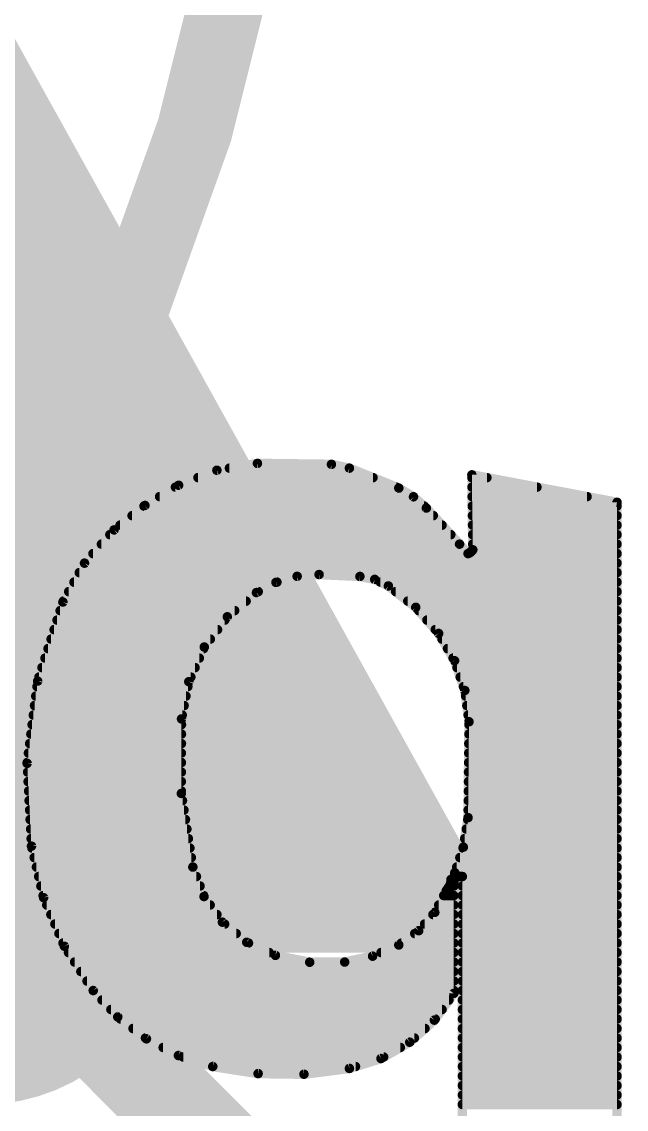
# Model space of a CAD drawing. Extents: x -5.1 to 50.9, y -12.7 to 61.1.
# Drawn here: x 30.583 to 32.201, y 33.769 to 36.678 of the extents above; entities that cross this region are included whole.
import ezdxf

# ---------------------------------------------------------------- set-up
doc = ezdxf.new("R2010")
doc.units = 0
for name, color, linetype in [('1', 12, 'CONTINUOUS'), ('16', 132, 'CONTINUOUS'), ('18', 110, 'CONTINUOUS'), ('21', 53, 'CONTINUOUS'), ('22', 53, 'CONTINUOUS'), ('51', 53, 'CONTINUOUS')]:
    doc.layers.add(name, color=color, linetype=linetype)

# ---------------------------------------------------------------- blocks, each defined once
blk = doc.blocks.new('ROUNDV')
at = {"const_width": 0.5}
blk.add_lwpolyline([(0, -0.25, 1), (0, 0.25, 1), (0, -0.25)], format="xyb", dxfattribs=at)

msp = doc.modelspace()

# ---------------------------------------------------------------- linework, layer by layer
at = {"layer": '1', "const_width": 0.254}
msp.add_lwpolyline([(33.02, 31.75), (30.48, 34.29)], dxfattribs=at)
at = {"layer": '1', "const_width": 0.127}
msp.add_lwpolyline([(30.5249, 34.3349, 1), (30.4351, 34.2451)], format="xyb", dxfattribs=at)
at = {"layer": '16', "const_width": 0.254}
msp.add_lwpolyline([(30.48, 34.29), (27.051, 37.719)], dxfattribs=at)
at = {"layer": '16', "const_width": 0.127}
msp.add_lwpolyline([(30.4351, 34.2451, 1), (30.5249, 34.3349)], format="xyb", dxfattribs=at)
at = {"layer": '21', "const_width": 0.2032}
for points in [[(31.75, 34.29), (25.4, 45.72)], [(20.2071, 36.3728), (30.5929, 36.3728)], [(20.0942, 36.1696), (30.7058, 36.1696)], [(19.9813, 35.9664), (30.8187, 35.9664)], [(19.8684, 35.7632), (30.9316, 35.7632)], [(19.7556, 35.56), (31.0444, 35.56)], [(19.6427, 35.3568), (31.1573, 35.3568)], [(19.5298, 35.1536), (31.2702, 35.1536)], [(19.4169, 34.9504), (31.3831, 34.9504)], [(19.304, 34.7472), (31.496, 34.7472)], [(19.1911, 34.544), (31.6089, 34.544)], [(19.0782, 34.3408), (31.7218, 34.3408)], [(19.05, 34.29), (31.75, 34.29)]]:
    msp.add_lwpolyline(points, dxfattribs=at)
at = {"layer": '21', "const_width": 0.1016}
for points in [[(30.5929, 36.322, 1), (30.5929, 36.4236)], [(30.7058, 36.1188, 1), (30.7058, 36.2204)], [(30.8187, 35.9156, 1), (30.8187, 36.0172)], [(30.9316, 35.7124, 1), (30.9316, 35.814)], [(31.0444, 35.5092, 1), (31.0444, 35.6108)], [(31.1573, 35.306, 1), (31.1573, 35.4076)], [(31.2702, 35.1028, 1), (31.2702, 35.2044)], [(31.3831, 34.8996, 1), (31.3831, 35.0012)], [(31.496, 34.6964, 1), (31.496, 34.798)], [(31.6089, 34.4932, 1), (31.6089, 34.5948)], [(31.7218, 34.29, 1), (31.7218, 34.3916)], [(31.75, 34.2392, 1), (31.75, 34.3408)], [(31.7056, 34.2653, 1), (31.7944, 34.3147)]]:
    msp.add_lwpolyline(points, format="xyb", dxfattribs=at)
at = {"layer": '22', "const_width": 0.0254}
for points in [[(31.1056, 35.4781), (31.0032, 35.4381)], [(31.2141, 35.4965), (31.1056, 35.4781)], [(31.1391, 35.4838), (31.4604, 35.4838)], [(31.4122, 35.494), (31.2141, 35.4965)], [(31.4604, 35.4838), (31.4122, 35.494)], [(31.5925, 35.4305), (31.4604, 35.4838)], [(31.0551, 35.4584), (31.5234, 35.4584)], [(31.7881, 35.466), (31.7906, 35.2654)], [(32.1767, 35.3924), (31.7881, 35.466)], [(31.7882, 35.4584), (31.8282, 35.4584)], [(31.0032, 35.4381), (30.913, 35.384)], [(30.9947, 35.433), (31.5863, 35.433)], [(31.6318, 35.4072), (31.5925, 35.4305)], [(31.7885, 35.433), (31.9623, 35.433)], [(30.913, 35.384), (30.8305, 35.3187)], [(30.9107, 35.3822), (31.6604, 35.3822)], [(30.9523, 35.4076), (31.6313, 35.4076)], [(31.6662, 35.3771), (31.6318, 35.4072)], [(31.7888, 35.4076), (32.0964, 35.4076)], [(31.7891, 35.3822), (32.1767, 35.3822)], [(32.1767, 33.335), (32.1767, 35.3924)], [(30.8786, 35.3568), (31.6849, 35.3568)], [(31.7551, 35.2806), (31.6662, 35.3771)], [(31.7895, 35.3568), (32.1767, 35.3568)], [(30.8465, 35.3314), (31.7083, 35.3314)], [(31.7898, 35.3314), (32.1767, 35.3314)], [(30.8305, 35.3187), (30.7514, 35.2297)], [(30.8192, 35.306), (31.7317, 35.306)], [(31.7901, 35.306), (32.1767, 35.306)], [(30.7966, 35.2806), (31.7551, 35.2806)], [(31.7779, 35.2552), (31.7551, 35.2806)], [(31.7906, 35.2654), (31.783, 35.2577)], [(31.7904, 35.2806), (32.1767, 35.2806)], [(30.774, 35.2552), (31.7779, 35.2552)], [(31.783, 35.2577), (31.7779, 35.2552)], [(31.7779, 35.2552), (32.1767, 35.2552)], [(30.7514, 35.2297), (30.6934, 35.1257)], [(30.7515, 35.2298), (32.1767, 35.2298)], [(30.7231, 35.179), (31.2663, 35.179)], [(30.7373, 35.2044), (32.1767, 35.2044)], [(31.2115, 35.1511), (31.2638, 35.1783)], [(31.2638, 35.1783), (31.3205, 35.1946)], [(31.3205, 35.1946), (31.3792, 35.1993)], [(31.3792, 35.1993), (31.4884, 35.1942)], [(31.4884, 35.1942), (31.5281, 35.1863)], [(31.5281, 35.1863), (31.5646, 35.1688)], [(31.5433, 35.179), (32.1767, 35.179)], [(30.709, 35.1536), (31.2163, 35.1536)], [(31.1334, 35.0862), (31.2115, 35.1511)], [(31.5646, 35.1688), (31.6378, 35.1116)], [(31.5841, 35.1536), (32.1767, 35.1536)], [(30.6934, 35.1257), (30.626, 34.9144)], [(30.6948, 35.1282), (31.1839, 35.1282)], [(31.6166, 35.1282), (32.1767, 35.1282)], [(30.6861, 35.1028), (31.1533, 35.1028)], [(31.6378, 35.1116), (31.6992, 35.0418)], [(31.6456, 35.1028), (32.1767, 35.1028)], [(30.678, 35.0774), (31.1267, 35.0774)], [(31.072, 35.0054), (31.1334, 35.0862)], [(31.6679, 35.0774), (32.1767, 35.0774)], [(30.6699, 35.052), (31.1074, 35.052)], [(31.6902, 35.052), (32.1767, 35.052)], [(31.6992, 35.0418), (31.7418, 34.969)], [(30.6618, 35.0266), (31.0881, 35.0266)], [(31.0304, 34.9128), (31.072, 35.0054)], [(31.7081, 35.0266), (32.1767, 35.0266)], [(30.6456, 34.9758), (31.0587, 34.9758)], [(30.6537, 35.0012), (31.0701, 35.0012)], [(31.7229, 35.0012), (32.1767, 35.0012)], [(31.7378, 34.9758), (32.1767, 34.9758)], [(30.6375, 34.9504), (31.0473, 34.9504)], [(31.7418, 34.969), (31.7692, 34.8892)], [(31.7482, 34.9504), (32.1767, 34.9504)], [(30.6294, 34.925), (31.0359, 34.925)], [(31.7569, 34.925), (32.1767, 34.925)], [(30.626, 34.9144), (30.5977, 34.6944)], [(30.6241, 34.8996), (31.0279, 34.8996)], [(31.0109, 34.8132), (31.0304, 34.9128)], [(31.7656, 34.8996), (32.1767, 34.8996)], [(31.7692, 34.8892), (31.7805, 34.8056)], [(30.6208, 34.8742), (31.0229, 34.8742)], [(31.7713, 34.8742), (32.1767, 34.8742)], [(30.6176, 34.8488), (31.0179, 34.8488)], [(31.7747, 34.8488), (32.1767, 34.8488)], [(30.6143, 34.8234), (31.0129, 34.8234)], [(31.0106, 34.6139), (31.0109, 34.8132)], [(31.7805, 34.8056), (31.7779, 34.5491)], [(31.7781, 34.8234), (32.1767, 34.8234)], [(30.6078, 34.7726), (31.0108, 34.7726)], [(30.611, 34.798), (31.0109, 34.798)], [(31.7802, 34.7726), (32.1767, 34.7726)], [(31.7804, 34.798), (32.1767, 34.798)], [(30.6045, 34.7472), (31.0108, 34.7472)], [(31.7799, 34.7472), (32.1767, 34.7472)], [(30.6012, 34.7218), (31.0107, 34.7218)], [(31.7797, 34.7218), (32.1767, 34.7218)], [(30.5977, 34.6944), (30.6095, 34.4729)], [(30.598, 34.6964), (31.0107, 34.6964)], [(31.7794, 34.6964), (32.1767, 34.6964)], [(30.599, 34.671), (31.0107, 34.671)], [(31.7791, 34.671), (32.1767, 34.671)], [(30.6003, 34.6456), (31.0106, 34.6456)], [(31.7789, 34.6456), (32.1767, 34.6456)], [(30.6017, 34.6202), (31.0106, 34.6202)], [(31.0413, 34.417), (31.0106, 34.6139)], [(31.7786, 34.6202), (32.1767, 34.6202)], [(30.603, 34.5948), (31.0136, 34.5948)], [(30.6044, 34.5694), (31.0175, 34.5694)], [(31.7781, 34.5694), (32.1767, 34.5694)], [(31.7784, 34.5948), (32.1767, 34.5948)], [(30.6057, 34.544), (31.0215, 34.544)], [(31.7779, 34.5491), (31.7652, 34.4703)], [(31.7771, 34.544), (32.1767, 34.544)], [(30.6071, 34.5186), (31.0254, 34.5186)], [(31.773, 34.5186), (32.1767, 34.5186)], [(30.6084, 34.4932), (31.0294, 34.4932)], [(31.7689, 34.4932), (32.1767, 34.4932)], [(30.6095, 34.4729), (30.6418, 34.3353)], [(30.6107, 34.4678), (31.0334, 34.4678)], [(31.7652, 34.4703), (31.7424, 34.4018)], [(31.7644, 34.4678), (32.1767, 34.4678)], [(30.6167, 34.4424), (31.0373, 34.4424)], [(31.7559, 34.4424), (32.1767, 34.4424)], [(30.6226, 34.417), (31.0413, 34.417)], [(31.0713, 34.3381), (31.0413, 34.417)], [(31.7424, 34.4018), (31.7419, 34.3981)], [(31.7419, 34.3981), (31.7433, 34.3946)], [(31.7433, 34.3946), (31.7463, 34.3922)], [(31.7463, 34.3922), (31.75, 34.3916)], [(31.7475, 34.417), (32.1767, 34.417)], [(30.6286, 34.3916), (31.0509, 34.3916)], [(30.6345, 34.3662), (31.0606, 34.3662)], [(31.7302, 34.3692), (31.7246, 34.3611)], [(31.7281, 34.3662), (31.7398, 34.3662)], [(31.7322, 34.3789), (31.7302, 34.3692)], [(31.7398, 34.3764), (31.7322, 34.384)], [(31.7322, 34.384), (31.7322, 34.3789)], [(31.7398, 34.0792), (31.7398, 34.3764)], [(31.75, 34.3916), (31.7627, 34.3916)], [(31.75, 34.3916), (32.1767, 34.3916)], [(31.7627, 34.3916), (31.7627, 32.9616)], [(31.7627, 34.3662), (32.1767, 34.3662)], [(30.6405, 34.3408), (31.0702, 34.3408)], [(30.6418, 34.3353), (30.6974, 34.2052)], [(31.1204, 34.2696), (31.0713, 34.3381)], [(31.7195, 34.3535), (31.6888, 34.2958)], [(31.7128, 34.3408), (31.7398, 34.3408)], [(31.7246, 34.3611), (31.7195, 34.3535)], [(31.7627, 34.3408), (32.1767, 34.3408)], [(30.6503, 34.3154), (31.0876, 34.3154)], [(31.6993, 34.3154), (31.7398, 34.3154)], [(31.7627, 34.3154), (32.1767, 34.3154)], [(30.6612, 34.29), (31.1058, 34.29)], [(31.6888, 34.2958), (31.6457, 34.2466)], [(31.6838, 34.29), (31.7398, 34.29)], [(31.7627, 34.29), (32.1767, 34.29)], [(30.672, 34.2646), (31.1265, 34.2646)], [(31.1856, 34.2159), (31.1204, 34.2696)], [(31.6615, 34.2646), (31.7398, 34.2646)], [(31.7627, 34.2646), (32.1767, 34.2646)], [(30.6829, 34.2392), (31.1573, 34.2392)], [(31.6457, 34.2466), (31.5925, 34.2087)], [(31.6353, 34.2392), (31.7398, 34.2392)], [(31.7627, 34.2392), (32.1767, 34.2392)], [(30.6937, 34.2138), (31.1902, 34.2138)], [(30.6974, 34.2052), (30.7746, 34.0868)], [(31.2623, 34.1808), (31.1856, 34.2159)], [(31.5925, 34.2087), (31.5224, 34.1787)], [(31.5997, 34.2138), (31.7398, 34.2138)], [(31.7627, 34.2138), (32.1767, 34.2138)], [(30.7084, 34.1884), (31.2457, 34.1884)], [(30.7249, 34.163), (31.3511, 34.163)], [(31.3541, 34.1624), (31.2623, 34.1808)], [(31.4477, 34.163), (31.3541, 34.1624)], [(31.5224, 34.1787), (31.4477, 34.163)], [(31.4477, 34.163), (31.7398, 34.163)], [(31.5451, 34.1884), (31.7398, 34.1884)], [(31.7627, 34.1884), (32.1767, 34.1884)], [(31.7627, 34.163), (32.1767, 34.163)], [(30.7415, 34.1376), (31.7398, 34.1376)], [(31.7627, 34.1376), (32.1767, 34.1376)], [(30.758, 34.1122), (31.7398, 34.1122)], [(31.7627, 34.1122), (32.1767, 34.1122)], [(30.7746, 34.0868), (30.8404, 34.0161)], [(30.7746, 34.0868), (31.7398, 34.0868)], [(31.6878, 34.0076), (31.7398, 34.0792)], [(31.7627, 34.0868), (32.1767, 34.0868)], [(30.7982, 34.0614), (31.7269, 34.0614)], [(31.7627, 34.0614), (32.1767, 34.0614)], [(30.8219, 34.036), (31.7084, 34.036)], [(30.8404, 34.0161), (30.9172, 33.9577)], [(31.7627, 34.036), (32.1767, 34.036)], [(30.8477, 34.0106), (31.69, 34.0106)], [(30.881, 33.9852), (31.6627, 33.9852)], [(31.6218, 33.9486), (31.6878, 34.0076)], [(31.7627, 34.0106), (32.1767, 34.0106)], [(31.7627, 33.9852), (32.1767, 33.9852)], [(30.9144, 33.9598), (31.6343, 33.9598)], [(30.9172, 33.9577), (31.0028, 33.9131)], [(31.7627, 33.9598), (32.1767, 33.9598)], [(30.9618, 33.9344), (31.5967, 33.9344)], [(31.5449, 33.9049), (31.6218, 33.9486)], [(31.7627, 33.9344), (32.1767, 33.9344)], [(31.0028, 33.9131), (31.0947, 33.8836)], [(31.0154, 33.909), (31.552, 33.909)], [(31.4604, 33.8785), (31.5449, 33.9049)], [(31.7627, 33.909), (32.1767, 33.909)], [(31.0947, 33.8836), (31.216, 33.8647)], [(31.0947, 33.8836), (31.4767, 33.8836)], [(31.3387, 33.863), (31.4604, 33.8785)], [(31.7627, 33.8836), (32.1767, 33.8836)], [(31.216, 33.8647), (31.3387, 33.863)], [(31.7627, 33.8582), (32.1767, 33.8582)], [(31.7627, 33.8328), (32.1767, 33.8328)], [(31.7627, 33.8074), (32.1767, 33.8074)], [(31.7627, 33.782), (32.1767, 33.782)]]:
    msp.add_lwpolyline(points, dxfattribs=at)
at = {"layer": '22', "const_width": 0.0127}
for points in [[(31.1046, 35.4844, 1), (31.1067, 35.4719)], [(31.108, 35.4722, 1), (31.1033, 35.4841)], [(31.1391, 35.4901, 1), (31.1391, 35.4775)], [(31.2142, 35.5028, 1), (31.214, 35.4902)], [(31.2152, 35.4902, 1), (31.213, 35.5028)], [(31.4135, 35.5002, 1), (31.4109, 35.4878)], [(31.4121, 35.4877, 1), (31.4123, 35.5003)], [(31.4628, 35.4897, 1), (31.458, 35.4779)], [(31.4591, 35.4776, 1), (31.4617, 35.49)], [(31.4604, 35.4775, 1), (31.4604, 35.4901)], [(31.0551, 35.4648, 1), (31.0551, 35.4521)], [(31.5234, 35.4521, 1), (31.5234, 35.4648)], [(31.7944, 35.4661, 1), (31.7818, 35.4659)], [(31.7893, 35.4722, 1), (31.7869, 35.4598)], [(31.7882, 35.4648, 1), (31.7882, 35.4521)], [(31.8282, 35.4521, 1), (31.8282, 35.4648)], [(30.9947, 35.4393, 1), (30.9947, 35.4267)], [(31.0009, 35.444, 1), (31.0055, 35.4322)], [(31.0065, 35.4327, 1), (30.9999, 35.4435)], [(31.5957, 35.436, 1), (31.5893, 35.425)], [(31.5863, 35.4267, 1), (31.5863, 35.4393)], [(31.5901, 35.4246, 1), (31.5949, 35.4364)], [(31.7885, 35.4393, 1), (31.7885, 35.4267)], [(31.9623, 35.4267, 1), (31.9623, 35.4393)], [(30.9107, 35.3886, 1), (30.9107, 35.3759)], [(30.9097, 35.3895, 1), (30.9162, 35.3786)], [(30.9169, 35.379, 1), (30.909, 35.389)], [(30.9523, 35.4139, 1), (30.9523, 35.4013)], [(31.636, 35.412, 1), (31.6277, 35.4025)], [(31.6286, 35.4018, 1), (31.6351, 35.4127)], [(31.6313, 35.4013, 1), (31.6313, 35.4139)], [(31.6604, 35.3759, 1), (31.6604, 35.3886)], [(31.7888, 35.4139, 1), (31.7888, 35.4013)], [(31.7891, 35.3886, 1), (31.7891, 35.3759)], [(32.0964, 35.4013, 1), (32.0964, 35.4139)], [(32.1831, 35.3924, 1), (32.1704, 35.3924)], [(32.1755, 35.3862, 1), (32.1779, 35.3986)], [(32.1767, 35.3759, 1), (32.1767, 35.3886)], [(30.8786, 35.3631, 1), (30.8786, 35.3505)], [(31.6709, 35.3814, 1), (31.6615, 35.3728)], [(31.662, 35.3723, 1), (31.6704, 35.3819)], [(31.6849, 35.3505, 1), (31.6849, 35.3631)], [(31.7895, 35.3631, 1), (31.7895, 35.3505)], [(32.1767, 35.3505, 1), (32.1767, 35.3631)], [(30.8465, 35.3377, 1), (30.8465, 35.3251)], [(31.7083, 35.3251, 1), (31.7083, 35.3377)], [(31.7898, 35.3377, 1), (31.7898, 35.3251)], [(32.1767, 35.3251, 1), (32.1767, 35.3377)], [(30.8192, 35.3124, 1), (30.8192, 35.2997)], [(30.8266, 35.3237, 1), (30.8344, 35.3137)], [(30.8352, 35.3145, 1), (30.8258, 35.3229)], [(31.7317, 35.2997, 1), (31.7317, 35.3124)], [(31.7901, 35.3124, 1), (31.7901, 35.2997)], [(32.1767, 35.2997, 1), (32.1767, 35.3124)], [(30.7966, 35.2869, 1), (30.7966, 35.2743)], [(31.7598, 35.2848, 1), (31.7504, 35.2764)], [(31.7504, 35.2763, 1), (31.7598, 35.2849)], [(31.7551, 35.2743, 1), (31.7551, 35.2869)], [(31.7904, 35.2869, 1), (31.7904, 35.2743)], [(31.7951, 35.2609, 1), (31.7861, 35.2699)], [(32.1767, 35.2743, 1), (32.1767, 35.2869)], [(30.774, 35.2615, 1), (30.774, 35.2489)], [(31.7779, 35.2615, 1), (31.7779, 35.2489)], [(31.7751, 35.2609, 1), (31.7807, 35.2495)], [(31.7732, 35.251, 1), (31.7826, 35.2594)], [(31.7785, 35.2622, 1), (31.7875, 35.2532)], [(31.7779, 35.2489, 1), (31.7779, 35.2615)], [(31.7858, 35.252, 1), (31.7802, 35.2634)], [(31.7843, 35.2653, 1), (31.7969, 35.2655)], [(32.1767, 35.2489, 1), (32.1767, 35.2615)], [(30.7466, 35.2339, 1), (30.7561, 35.2255)], [(30.7515, 35.2362, 1), (30.7515, 35.2235)], [(30.7569, 35.2266, 1), (30.7458, 35.2328)], [(32.1767, 35.2235, 1), (32.1767, 35.2362)], [(30.7231, 35.1853, 1), (30.7231, 35.1727)], [(30.7373, 35.2107, 1), (30.7373, 35.1981)], [(31.262, 35.1844, 1), (31.2656, 35.1722)], [(31.2667, 35.1726, 1), (31.2609, 35.1839)], [(31.2663, 35.1727, 1), (31.2663, 35.1853)], [(31.3199, 35.2009, 1), (31.321, 35.1882)], [(31.3222, 35.1885, 1), (31.3187, 35.2007)], [(31.3795, 35.2056, 1), (31.3789, 35.193)], [(31.3797, 35.193, 1), (31.3787, 35.2056)], [(31.4896, 35.2004, 1), (31.4872, 35.188)], [(31.4881, 35.1879, 1), (31.4887, 35.2005)], [(31.5308, 35.192, 1), (31.5253, 35.1805)], [(31.5268, 35.18, 1), (31.5293, 35.1925)], [(31.5433, 35.1853, 1), (31.5433, 35.1727)], [(32.1767, 35.1981, 1), (32.1767, 35.2107)], [(32.1767, 35.1727, 1), (32.1767, 35.1853)], [(30.709, 35.16, 1), (30.709, 35.1473)], [(31.2086, 35.1567, 1), (31.2144, 35.1455)], [(31.2156, 35.1462, 1), (31.2074, 35.156)], [(31.2163, 35.1473, 1), (31.2163, 35.16)], [(31.5685, 35.1738, 1), (31.5607, 35.1638)], [(31.5619, 35.1631, 1), (31.5673, 35.1745)], [(31.5841, 35.16, 1), (31.5841, 35.1473)], [(32.1767, 35.1473, 1), (32.1767, 35.16)], [(30.6879, 35.1288, 1), (30.6989, 35.1226)], [(30.6994, 35.1238, 1), (30.6874, 35.1276)], [(30.6948, 35.1345, 1), (30.6948, 35.1219)], [(31.1839, 35.1219, 1), (31.1839, 35.1345)], [(31.6166, 35.1345, 1), (31.6166, 35.1219)], [(32.1767, 35.1219, 1), (32.1767, 35.1345)], [(30.6861, 35.1091, 1), (30.6861, 35.0965)], [(31.1533, 35.0965, 1), (31.1533, 35.1091)], [(31.6426, 35.1158, 1), (31.6331, 35.1074)], [(31.6339, 35.1066, 1), (31.6418, 35.1166)], [(31.6456, 35.1091, 1), (31.6456, 35.0965)], [(32.1767, 35.0965, 1), (32.1767, 35.1091)], [(30.678, 35.0838, 1), (30.678, 35.0711)], [(31.1267, 35.0711, 1), (31.1267, 35.0838)], [(31.1294, 35.0911, 1), (31.1375, 35.0814)], [(31.1385, 35.0824, 1), (31.1284, 35.0901)], [(31.6679, 35.0838, 1), (31.6679, 35.0711)], [(32.1767, 35.0711, 1), (32.1767, 35.0838)], [(30.6699, 35.0583, 1), (30.6699, 35.0457)], [(31.1074, 35.0457, 1), (31.1074, 35.0583)], [(31.6902, 35.0583, 1), (31.6902, 35.0457)], [(31.7047, 35.045, 1), (31.6937, 35.0386)], [(31.6944, 35.0376, 1), (31.704, 35.046)], [(32.1767, 35.0457, 1), (32.1767, 35.0583)], [(30.6618, 35.0329, 1), (30.6618, 35.0203)], [(31.0669, 35.0093, 1), (31.0771, 35.0016)], [(31.0778, 35.0028, 1), (31.0662, 35.008)], [(31.0881, 35.0203, 1), (31.0881, 35.0329)], [(31.7081, 35.0329, 1), (31.7081, 35.0203)], [(32.1767, 35.0203, 1), (32.1767, 35.0329)], [(30.6456, 34.9821, 1), (30.6456, 34.9695)], [(30.6537, 35.0076, 1), (30.6537, 34.9949)], [(31.0587, 34.9695, 1), (31.0587, 34.9821)], [(31.0701, 34.9949, 1), (31.0701, 35.0076)], [(31.7229, 35.0076, 1), (31.7229, 34.9949)], [(31.7378, 34.9821, 1), (31.7378, 34.9695)], [(32.1767, 34.9949, 1), (32.1767, 35.0076)], [(32.1767, 34.9695, 1), (32.1767, 34.9821)], [(30.6375, 34.9567, 1), (30.6375, 34.9441)], [(31.0473, 34.9441, 1), (31.0473, 34.9567)], [(31.7478, 34.971, 1), (31.7358, 34.9669)], [(31.7363, 34.9658, 1), (31.7473, 34.9722)], [(31.7482, 34.9567, 1), (31.7482, 34.9441)], [(32.1767, 34.9441, 1), (32.1767, 34.9567)], [(30.6294, 34.9314, 1), (30.6294, 34.9187)], [(31.0359, 34.9187, 1), (31.0359, 34.9314)], [(31.7569, 34.9314, 1), (31.7569, 34.9187)], [(32.1767, 34.9187, 1), (32.1767, 34.9314)], [(30.6241, 34.9059, 1), (30.6241, 34.8933)], [(30.6199, 34.9163, 1), (30.632, 34.9125)], [(30.6323, 34.9136, 1), (30.6197, 34.9152)], [(31.0367, 34.9116, 1), (31.0242, 34.914)], [(31.0247, 34.9154, 1), (31.0362, 34.9102)], [(31.0279, 34.8933, 1), (31.0279, 34.9059)], [(31.7656, 34.9059, 1), (31.7656, 34.8933)], [(31.7755, 34.8901, 1), (31.7629, 34.8884)], [(32.1767, 34.8933, 1), (32.1767, 34.9059)], [(30.6208, 34.8805, 1), (30.6208, 34.8679)], [(31.0229, 34.8679, 1), (31.0229, 34.8805)], [(31.7632, 34.8871, 1), (31.7752, 34.8913)], [(31.7713, 34.8805, 1), (31.7713, 34.8679)], [(32.1767, 34.8679, 1), (32.1767, 34.8805)], [(30.6176, 34.8552, 1), (30.6176, 34.8425)], [(31.0179, 34.8425, 1), (31.0179, 34.8552)], [(31.7747, 34.8552, 1), (31.7747, 34.8425)], [(32.1767, 34.8425, 1), (32.1767, 34.8552)], [(30.6143, 34.8297, 1), (30.6143, 34.8171)], [(31.0172, 34.8132, 1), (31.0046, 34.8132)], [(31.0047, 34.8144, 1), (31.0171, 34.812)], [(31.0129, 34.8171, 1), (31.0129, 34.8297)], [(31.7781, 34.8297, 1), (31.7781, 34.8171)], [(31.7868, 34.8055, 1), (31.7742, 34.8057)], [(31.7742, 34.8048, 1), (31.7868, 34.8064)], [(32.1767, 34.8171, 1), (32.1767, 34.8297)], [(30.6078, 34.779, 1), (30.6078, 34.7663)], [(30.611, 34.8043, 1), (30.611, 34.7917)], [(31.0108, 34.7663, 1), (31.0108, 34.779)], [(31.0109, 34.7917, 1), (31.0109, 34.8043)], [(31.7802, 34.779, 1), (31.7802, 34.7663)], [(31.7804, 34.8043, 1), (31.7804, 34.7917)], [(32.1767, 34.7917, 1), (32.1767, 34.8043)], [(32.1767, 34.7663, 1), (32.1767, 34.779)], [(30.6045, 34.7535, 1), (30.6045, 34.7409)], [(31.0108, 34.7409, 1), (31.0108, 34.7535)], [(31.7799, 34.7535, 1), (31.7799, 34.7409)], [(32.1767, 34.7409, 1), (32.1767, 34.7535)], [(30.6012, 34.7281, 1), (30.6012, 34.7155)], [(31.0107, 34.7155, 1), (31.0107, 34.7281)], [(31.7797, 34.7281, 1), (31.7797, 34.7155)], [(32.1767, 34.7155, 1), (32.1767, 34.7281)], [(30.6041, 34.6947, 1), (30.5914, 34.6941)], [(30.5914, 34.6952, 1), (30.604, 34.6936)], [(30.598, 34.7028, 1), (30.598, 34.6901)], [(31.0107, 34.6901, 1), (31.0107, 34.7028)], [(31.7794, 34.7028, 1), (31.7794, 34.6901)], [(32.1767, 34.6901, 1), (32.1767, 34.7028)], [(30.599, 34.6773, 1), (30.599, 34.6647)], [(31.0107, 34.6647, 1), (31.0107, 34.6773)], [(31.7791, 34.6773, 1), (31.7791, 34.6647)], [(32.1767, 34.6647, 1), (32.1767, 34.6773)], [(30.6003, 34.6519, 1), (30.6003, 34.6393)], [(31.0106, 34.6393, 1), (31.0106, 34.6519)], [(31.7789, 34.6519, 1), (31.7789, 34.6393)], [(32.1767, 34.6393, 1), (32.1767, 34.6519)], [(30.6017, 34.6266, 1), (30.6017, 34.6139)], [(31.0168, 34.6149, 1), (31.0043, 34.6129)], [(31.0042, 34.6139, 1), (31.0169, 34.6139)], [(31.0106, 34.6139, 1), (31.0106, 34.6266)], [(31.7786, 34.6266, 1), (31.7786, 34.6139)], [(32.1767, 34.6139, 1), (32.1767, 34.6266)], [(30.603, 34.6011, 1), (30.603, 34.5885)], [(30.6044, 34.5757, 1), (30.6044, 34.5631)], [(31.0136, 34.5885, 1), (31.0136, 34.6011)], [(31.0175, 34.5631, 1), (31.0175, 34.5757)], [(31.7781, 34.5757, 1), (31.7781, 34.5631)], [(31.7784, 34.6011, 1), (31.7784, 34.5885)], [(32.1767, 34.5885, 1), (32.1767, 34.6011)], [(32.1767, 34.5631, 1), (32.1767, 34.5757)], [(30.6057, 34.5504, 1), (30.6057, 34.5377)], [(31.0215, 34.5377, 1), (31.0215, 34.5504)], [(31.7771, 34.5504, 1), (31.7771, 34.5377)], [(31.7842, 34.5481, 1), (31.7716, 34.5501)], [(31.7716, 34.5492, 1), (31.7842, 34.549)], [(32.1767, 34.5377, 1), (32.1767, 34.5504)], [(30.6071, 34.5249, 1), (30.6071, 34.5123)], [(31.0254, 34.5123, 1), (31.0254, 34.5249)], [(31.773, 34.5249, 1), (31.773, 34.5123)], [(32.1767, 34.5123, 1), (32.1767, 34.5249)], [(30.6084, 34.4995, 1), (30.6084, 34.4869)], [(31.0294, 34.4869, 1), (31.0294, 34.4995)], [(31.7689, 34.4995, 1), (31.7689, 34.4869)], [(32.1767, 34.4869, 1), (32.1767, 34.4995)], [(30.6157, 34.4744, 1), (30.6033, 34.4714)], [(30.6032, 34.4726, 1), (30.6158, 34.4732)], [(30.6107, 34.4742, 1), (30.6107, 34.4615)], [(31.0334, 34.4615, 1), (31.0334, 34.4742)], [(31.7644, 34.4742, 1), (31.7644, 34.4615)], [(31.7589, 34.4713, 1), (31.7715, 34.4693)], [(31.7712, 34.4683, 1), (31.7592, 34.4723)], [(32.1767, 34.4615, 1), (32.1767, 34.4742)], [(30.6167, 34.4487, 1), (30.6167, 34.4361)], [(31.0373, 34.4361, 1), (31.0373, 34.4487)], [(31.7559, 34.4487, 1), (31.7559, 34.4361)], [(32.1767, 34.4361, 1), (32.1767, 34.4487)], [(30.6226, 34.4233, 1), (30.6226, 34.4107)], [(31.0472, 34.4193, 1), (31.0354, 34.4147)], [(31.035, 34.416, 1), (31.0476, 34.418)], [(31.0413, 34.4107, 1), (31.0413, 34.4233)], [(31.7478, 34.4004, 1), (31.736, 34.3957)], [(31.7356, 34.3989, 1), (31.7482, 34.3972)], [(31.7487, 34.401, 1), (31.7361, 34.4026)], [(31.7364, 34.4038, 1), (31.7484, 34.3998)], [(31.7473, 34.3995, 1), (31.7394, 34.3896)], [(31.7473, 34.3985, 1), (31.7453, 34.3859)], [(31.7475, 34.4233, 1), (31.7475, 34.4107)], [(32.1767, 34.4107, 1), (32.1767, 34.4233)], [(30.6286, 34.398, 1), (30.6286, 34.3853)], [(30.6345, 34.3725, 1), (30.6345, 34.3599)], [(31.0509, 34.3853, 1), (31.0509, 34.398)], [(31.0606, 34.3599, 1), (31.0606, 34.3725)], [(31.7281, 34.3725, 1), (31.7281, 34.3599)], [(31.724, 34.3705, 1), (31.7364, 34.368)], [(31.7354, 34.3656, 1), (31.725, 34.3728)], [(31.7367, 34.3885, 1), (31.7277, 34.3795)], [(31.7386, 34.384, 1), (31.7259, 34.384)], [(31.7259, 34.3789, 1), (31.7386, 34.3789)], [(31.7384, 34.3776, 1), (31.726, 34.3802)], [(31.7462, 34.3764, 1), (31.7335, 34.3764)], [(31.7353, 34.3719, 1), (31.7443, 34.3809)], [(31.7374, 34.3922, 1), (31.7492, 34.3969)], [(31.7398, 34.3599, 1), (31.7398, 34.3725)], [(31.7423, 34.3872, 1), (31.7502, 34.3972)], [(31.75, 34.398, 1), (31.75, 34.3853)], [(31.75, 34.398, 1), (31.75, 34.3853)], [(31.749, 34.3853, 1), (31.751, 34.3979)], [(31.7691, 34.3916, 1), (31.7564, 34.3916)], [(31.7627, 34.3725, 1), (31.7627, 34.3599)], [(31.7627, 34.3853, 1), (31.7627, 34.398)], [(32.1767, 34.3853, 1), (32.1767, 34.398)], [(32.1767, 34.3599, 1), (32.1767, 34.3725)], [(30.6405, 34.3471, 1), (30.6405, 34.3345)], [(30.6476, 34.3377, 1), (30.636, 34.3328)], [(31.0764, 34.3418, 1), (31.0661, 34.3344)], [(31.0653, 34.3359, 1), (31.0772, 34.3404)], [(31.0702, 34.3345, 1), (31.0702, 34.3471)], [(31.7128, 34.3471, 1), (31.7128, 34.3345)], [(31.7142, 34.357, 1), (31.7248, 34.35)], [(31.7251, 34.3505, 1), (31.7139, 34.3565)], [(31.7194, 34.3647, 1), (31.7298, 34.3575)], [(31.7299, 34.3576, 1), (31.7193, 34.3646)], [(31.7398, 34.3345, 1), (31.7398, 34.3471)], [(31.7627, 34.3471, 1), (31.7627, 34.3345)], [(32.1767, 34.3345, 1), (32.1767, 34.3471)], [(30.6356, 34.3338, 1), (30.648, 34.3367)], [(30.6503, 34.3218, 1), (30.6503, 34.3091)], [(31.0876, 34.3091, 1), (31.0876, 34.3218)], [(31.6993, 34.3218, 1), (31.6993, 34.3091)], [(31.7398, 34.3091, 1), (31.7398, 34.3218)], [(31.7627, 34.3218, 1), (31.7627, 34.3091)], [(32.1767, 34.3091, 1), (32.1767, 34.3218)], [(30.6612, 34.2963, 1), (30.6612, 34.2837)], [(31.1058, 34.2837, 1), (31.1058, 34.2963)], [(31.6838, 34.2963, 1), (31.6838, 34.2837)], [(31.6832, 34.2988, 1), (31.6944, 34.2928)], [(31.6936, 34.2916, 1), (31.6841, 34.3)], [(31.7398, 34.2837, 1), (31.7398, 34.2963)], [(31.7627, 34.2963, 1), (31.7627, 34.2837)], [(32.1767, 34.2837, 1), (32.1767, 34.2963)], [(30.672, 34.2709, 1), (30.672, 34.2583)], [(31.1245, 34.2745, 1), (31.1164, 34.2647)], [(31.1153, 34.2659, 1), (31.1256, 34.2733)], [(31.1265, 34.2583, 1), (31.1265, 34.2709)], [(31.6615, 34.2709, 1), (31.6615, 34.2583)], [(31.7398, 34.2583, 1), (31.7398, 34.2709)], [(31.7627, 34.2709, 1), (31.7627, 34.2583)], [(32.1767, 34.2583, 1), (32.1767, 34.2709)], [(30.6829, 34.2456, 1), (30.6829, 34.2329)], [(31.1573, 34.2329, 1), (31.1573, 34.2456)], [(31.6353, 34.2456, 1), (31.6353, 34.2329)], [(31.641, 34.2508, 1), (31.6505, 34.2425)], [(31.6494, 34.2415, 1), (31.642, 34.2518)], [(31.7398, 34.2329, 1), (31.7398, 34.2456)], [(31.7627, 34.2456, 1), (31.7627, 34.2329)], [(32.1767, 34.2329, 1), (32.1767, 34.2456)], [(30.6937, 34.2201, 1), (30.6937, 34.2075)], [(30.7027, 34.2087, 1), (30.6921, 34.2018)], [(30.6916, 34.2028, 1), (30.7032, 34.2077)], [(31.1882, 34.2217, 1), (31.1829, 34.2101)], [(31.1815, 34.211, 1), (31.1896, 34.2208)], [(31.1902, 34.2075, 1), (31.1902, 34.2201)], [(31.5888, 34.2139, 1), (31.5962, 34.2035)], [(31.595, 34.2029, 1), (31.59, 34.2145)], [(31.5997, 34.2201, 1), (31.5997, 34.2075)], [(31.7398, 34.2075, 1), (31.7398, 34.2201)], [(31.7627, 34.2201, 1), (31.7627, 34.2075)], [(32.1767, 34.2075, 1), (32.1767, 34.2201)], [(30.7084, 34.1947, 1), (30.7084, 34.1821)], [(30.7249, 34.1694, 1), (30.7249, 34.1567)], [(31.2457, 34.1821, 1), (31.2457, 34.1947)], [(31.2635, 34.187, 1), (31.2611, 34.1746)], [(31.2597, 34.175, 1), (31.2649, 34.1866)], [(31.354, 34.1688, 1), (31.3541, 34.1561)], [(31.3511, 34.1567, 1), (31.3511, 34.1694)], [(31.3528, 34.1562, 1), (31.3553, 34.1686)], [(31.4477, 34.1694, 1), (31.4477, 34.1567)], [(31.4464, 34.1692, 1), (31.449, 34.1568)], [(31.4477, 34.1567, 1), (31.4477, 34.1693)], [(31.5199, 34.1845, 1), (31.5249, 34.1728)], [(31.5237, 34.1725, 1), (31.5211, 34.1849)], [(31.5451, 34.1947, 1), (31.5451, 34.1821)], [(31.7398, 34.1821, 1), (31.7398, 34.1947)], [(31.7398, 34.1567, 1), (31.7398, 34.1694)], [(31.7627, 34.1947, 1), (31.7627, 34.1821)], [(31.7627, 34.1694, 1), (31.7627, 34.1567)], [(32.1767, 34.1821, 1), (32.1767, 34.1947)], [(32.1767, 34.1567, 1), (32.1767, 34.1694)], [(30.7415, 34.1439, 1), (30.7415, 34.1313)], [(31.7398, 34.1313, 1), (31.7398, 34.1439)], [(31.7627, 34.1439, 1), (31.7627, 34.1313)], [(32.1767, 34.1313, 1), (32.1767, 34.1439)], [(30.758, 34.1185, 1), (30.758, 34.1059)], [(31.7398, 34.1059, 1), (31.7398, 34.1185)], [(31.7627, 34.1185, 1), (31.7627, 34.1059)], [(32.1767, 34.1059, 1), (32.1767, 34.1185)], [(30.7746, 34.0932, 1), (30.7746, 34.0805)], [(30.7792, 34.0911, 1), (30.77, 34.0825)], [(30.7693, 34.0833, 1), (30.7799, 34.0903)], [(31.7335, 34.0792, 1), (31.7462, 34.0792)], [(31.7449, 34.0755, 1), (31.7347, 34.0829)], [(31.7398, 34.0805, 1), (31.7398, 34.0932)], [(31.7627, 34.0932, 1), (31.7627, 34.0805)], [(32.1767, 34.0805, 1), (32.1767, 34.0932)], [(30.7982, 34.0677, 1), (30.7982, 34.0551)], [(31.7269, 34.0551, 1), (31.7269, 34.0677)], [(31.7627, 34.0677, 1), (31.7627, 34.0551)], [(32.1767, 34.0551, 1), (32.1767, 34.0677)], [(30.8219, 34.0423, 1), (30.8219, 34.0297)], [(30.8442, 34.0212, 1), (30.8365, 34.0111)], [(30.8357, 34.0118, 1), (30.845, 34.0205)], [(31.7084, 34.0297, 1), (31.7084, 34.0423)], [(31.7627, 34.0423, 1), (31.7627, 34.0297)], [(32.1767, 34.0297, 1), (32.1767, 34.0423)], [(30.8477, 34.017, 1), (30.8477, 34.0043)], [(30.881, 33.9915, 1), (30.881, 33.9789)], [(31.6627, 33.9789, 1), (31.6627, 33.9915)], [(31.6826, 34.0113, 1), (31.6929, 34.0039)], [(31.692, 34.0029, 1), (31.6835, 34.0123)], [(31.69, 34.0043, 1), (31.69, 34.017)], [(31.7627, 34.017, 1), (31.7627, 34.0043)], [(31.7627, 33.9915, 1), (31.7627, 33.9789)], [(32.1767, 34.0043, 1), (32.1767, 34.017)], [(32.1767, 33.9789, 1), (32.1767, 33.9915)], [(30.9144, 33.9661, 1), (30.9144, 33.9535)], [(30.9201, 33.9633, 1), (30.9142, 33.952)], [(30.9133, 33.9526, 1), (30.921, 33.9627)], [(31.6343, 33.9535, 1), (31.6343, 33.9661)], [(31.7627, 33.9661, 1), (31.7627, 33.9535)], [(32.1767, 33.9535, 1), (32.1767, 33.9661)], [(30.9618, 33.9408, 1), (30.9618, 33.9281)], [(31.5967, 33.9281, 1), (31.5967, 33.9408)], [(31.6176, 33.9534, 1), (31.626, 33.9439)], [(31.6249, 33.9431, 1), (31.6187, 33.9542)], [(31.7627, 33.9408, 1), (31.7627, 33.9281)], [(32.1767, 33.9281, 1), (32.1767, 33.9408)], [(31.0047, 33.9191, 1), (31.0008, 33.907)], [(30.9998, 33.9074, 1), (31.0057, 33.9187)], [(31.0154, 33.9153, 1), (31.0154, 33.9027)], [(31.5417, 33.9105, 1), (31.548, 33.8994)], [(31.5467, 33.8989, 1), (31.543, 33.911)], [(31.552, 33.9027, 1), (31.552, 33.9153)], [(31.7627, 33.9153, 1), (31.7627, 33.9027)], [(32.1767, 33.9027, 1), (32.1767, 33.9153)], [(31.0957, 33.8899, 1), (31.0937, 33.8773)], [(31.0947, 33.8899, 1), (31.0947, 33.8773)], [(31.0928, 33.8776, 1), (31.0966, 33.8896)], [(31.4585, 33.8846, 1), (31.4623, 33.8724)], [(31.4612, 33.8722, 1), (31.4596, 33.8848)], [(31.4767, 33.8773, 1), (31.4767, 33.8899)], [(31.7627, 33.8899, 1), (31.7627, 33.8773)], [(32.1767, 33.8773, 1), (32.1767, 33.8899)], [(31.216, 33.871, 1), (31.2159, 33.8583)], [(31.215, 33.8584, 1), (31.2169, 33.871)], [(31.3379, 33.8693, 1), (31.3395, 33.8567)], [(31.3386, 33.8566, 1), (31.3388, 33.8693)], [(31.7627, 33.8646, 1), (31.7627, 33.8519)], [(32.1767, 33.8519, 1), (32.1767, 33.8646)], [(31.7627, 33.8391, 1), (31.7627, 33.8265)], [(32.1767, 33.8265, 1), (32.1767, 33.8391)], [(31.7627, 33.8137, 1), (31.7627, 33.8011)], [(31.7627, 33.7884, 1), (31.7627, 33.7757)], [(32.1767, 33.8011, 1), (32.1767, 33.8137)], [(32.1767, 33.7757, 1), (32.1767, 33.7884)]]:
    msp.add_lwpolyline(points, format="xyb", dxfattribs=at)
at = {"layer": '51', "const_width": 0.2032}
msp.add_lwpolyline([(25.4, 32.2, 1), (25.4, 44, 1), (25.4, 32.2)], format="xyb", dxfattribs=at)

# ---------------------------------------------------------------- block references
at = {"layer": '18', "xscale": 1.016, "yscale": 1.016}
msp.add_blockref('ROUNDV', (30.48, 34.29), dxfattribs=at)
msp.add_blockref('ROUNDV', (30.48, 34.29), dxfattribs=at)

doc.saveas('drawing.dxf')
